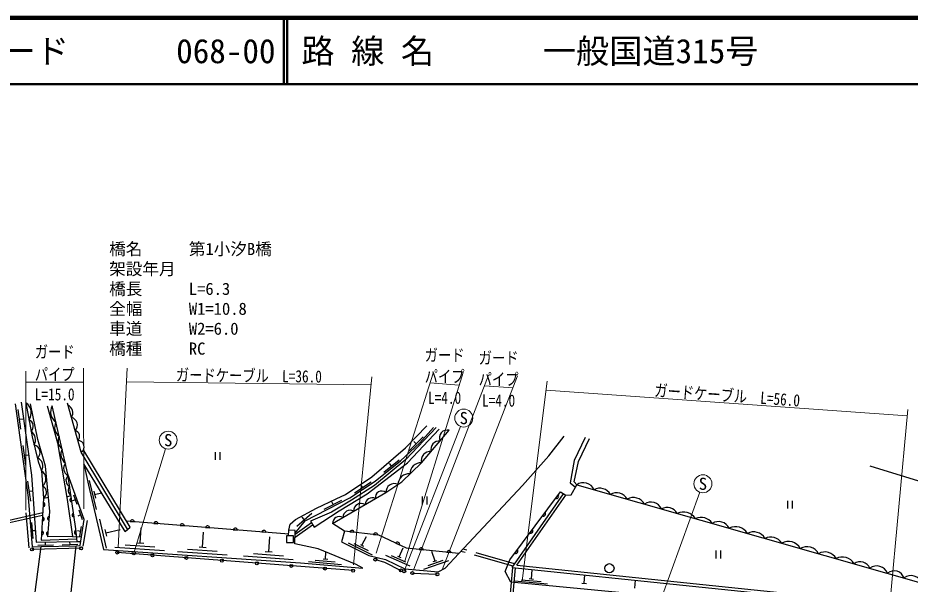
# Model space of a CAD drawing. Units: millimetres at full size, sheet at 1:1000; details may follow other scales. Extents: x 40000 to 680000, y 20000 to 380000.
# Drawn here: x 137675 to 272065, y 294736 to 380000 of the extents above; entities that cross this region are included whole.
import ezdxf
from ezdxf.enums import TextEntityAlignment as Align

# ---------------------------------------------------------------- set-up
doc = ezdxf.new("R2010")
doc.units = ezdxf.units.MM
doc.header["$LTSCALE"] = 1000
doc.linetypes.add('DASHED', pattern=[7.5, 6, -1.5])
for name, color, linetype, lineweight in [('M-BGD', 7, 'Continuous', 25), ('M-STR-HTXT', 7, 'Continuous', 13), ('M-STR-STR1', 1, 'Continuous', 25), ('M-STR-STRC', 7, 'Continuous', 25), ('M-TTL', 2, 'Continuous', 140), ('M-TTL-LINE', 7, 'Continuous', 50)]:
    doc.layers.add(name, color=color, linetype=linetype, lineweight=lineweight)
doc.layers.add('M-TTL-TXT', color=7, linetype='Continuous')
doc.styles.add('ＭＳ ゴシック', font='')
doc.styles.get('ＭＳ ゴシック').set_extended_font_data('MS Gothic')

msp = doc.modelspace()

# ---------------------------------------------------------------- linework, layer by layer
at = {"layer": 'M-BGD'}
for p, q in [((137676, 321046), (138088, 318074)), ((137882, 319560), (138476, 319642)), ((196601, 314793), (198722, 316915)), ((197662, 315854), (197322, 316193)), ((138428, 315622), (138840, 312650)), ((167394, 314628), (167394, 313454)), ((168094, 314628), (168094, 313454)), ((138634, 314136), (139228, 314218)), ((192784, 311592), (195120, 313475)), ((193952, 312534), (193651, 312907)), ((139146, 310221), (139558, 307249)), ((148429, 310337), (149469, 305959)), ((188363, 308475), (190871, 310121)), ((189617, 309298), (189354, 309700)), ((139352, 308735), (139887, 308809)), ((141550, 307702), (142291, 307815)), ((145053, 307880), (145676, 308105)), ((146590, 306736), (146087, 308149)), ((149120, 308728), (149362, 307707)), ((149241, 308218), (150284, 308465)), ((198557, 307910), (198557, 306736)), ((199257, 307910), (199257, 306736)), ((212107, 297261), (219873, 308357)), ((212825, 297589), (220212, 308144)), ((219043, 308174), (218670, 307672)), ((141514, 307024), (141480, 306400)), ((145819, 307100), (145731, 307720)), ((146338, 307443), (145886, 307282)), ((183830, 306018), (186495, 307397)), ((185162, 306707), (184942, 307134)), ((253611, 307302), (253611, 306128)), ((254311, 307302), (254311, 306128)), ((139369, 300193), (138908, 305488)), ((146142, 304830), (146054, 305450)), ((147154, 305151), (146702, 304990)), ((147405, 304444), (146902, 305858)), ((179669, 303467), (181942, 305425)), ((217068, 305513), (216695, 305010)), ((139724, 304000), (139916, 301608)), ((141398, 304855), (141364, 304230)), ((142392, 304348), (142440, 304972)), ((147488, 300454), (148144, 304314)), ((149959, 304544), (150999, 300166)), ((178477, 302271), (154067, 304216)), ((154598, 304173), (155222, 304124)), ((158154, 303890), (158778, 303840)), ((180806, 304446), (180492, 304810)), ((139820, 302804), (140239, 302837)), ((141284, 302733), (141250, 302108)), ((142215, 302044), (142263, 302668)), ((146481, 302236), (146415, 302859)), ((147142, 302680), (146667, 302750)), ((147033, 301938), (147251, 303422)), ((150795, 302970), (151038, 301948)), ((150917, 302459), (153106, 302979)), ((156102, 300946), (156256, 303191)), ((162120, 303574), (162744, 303524)), ((165504, 300304), (165657, 302548)), ((165960, 303268), (166584, 303219)), ((170114, 302937), (170738, 302888)), ((174407, 302595), (175031, 302546)), ((187677, 302611), (188299, 302541)), ((215151, 302929), (214778, 302426)), ((145534, 300706), (145524, 301126)), ((145917, 301897), (147267, 301876)), ((146592, 301178), (147162, 301165)), ((175452, 299624), (175606, 301869)), ((189507, 300584), (190176, 301927)), ((191258, 302213), (191880, 302144)), ((147189, 300134), (139822, 299971)), ((140665, 300582), (143064, 300644)), ((141865, 300613), (141854, 301033)), ((144335, 300676), (146734, 300737)), ((152300, 300304), (159782, 299792)), ((153827, 300650), (158317, 300344)), ((155579, 300982), (156626, 300910)), ((163228, 300008), (167718, 299701)), ((164980, 300339), (166027, 300268)), ((187449, 300938), (191030, 299155)), ((188299, 300850), (190448, 299780)), ((189257, 300709), (189758, 300459)), ((194594, 300915), (195160, 300648)), ((195105, 298845), (195711, 300218)), ((198129, 299958), (198752, 299896)), ((212895, 299889), (212522, 299386)), ((242811, 299792), (242811, 298618)), ((243511, 299792), (243511, 298618)), ((188172, 296767), (152644, 299486)), ((161701, 299661), (169184, 299150)), ((171650, 298982), (179132, 298471)), ((173177, 299328), (177666, 299022)), ((174929, 299660), (175976, 299588)), ((182475, 298352), (185464, 298093)), ((183646, 298552), (184344, 298492)), ((183995, 298522), (184085, 299560)), ((193033, 299104), (196693, 297489)), ((193886, 299055), (196082, 298086)), ((194849, 298958), (195361, 298732)), ((200505, 298219), (200004, 299633)), ((202269, 299549), (202892, 299487)), ((181453, 298140), (186434, 297708)), ((198820, 296985), (202590, 298322)), ((199474, 297536), (201736, 298337)), ((200241, 298126), (200769, 298313)), ((212107, 297261), (271435, 291130)), ((212825, 297589), (271476, 291528)), ((197095, 296402), (200849, 296221)), ((215013, 295534), (215141, 296878)), ((222963, 294870), (223082, 296127)), ((212473, 295232), (217451, 294760)), ((213494, 295407), (216481, 295123)), ((214665, 295567), (215362, 295501)), ((222614, 294903), (223311, 294837)), ((230575, 294149), (230688, 295341))]:
    msp.add_line(p, q, dxfattribs=at)
at = {"layer": 'M-BGD', "linetype": 'DASHED'}
for p, q in [((135896, 304281), (141433, 305522)), ((141410, 305083), (135957, 303886)), ((181901, 303983), (179425, 302209)), ((179421, 301820), (182077, 303680)), ((212495, 297815), (204701, 299993)), ((212252, 297468), (204393, 299664)), ((212164, 297255), (210954, 283271)), ((212562, 297214), (211352, 283229))]:
    msp.add_line(p, q, dxfattribs=at)
at = {"layer": 'M-BGD'}
for points in [[(137259, 321872), (139211, 307785), (139807, 300339), (141164, 300385)], [(138163, 322140), (139734, 311169), (140436, 301051), (146592, 301178), (146393, 303074), (145222, 311297)], [(138869, 322043), (139832, 316906), (140750, 313191), (141213, 311811), (141550, 307702), (141211, 301382), (146555, 301536)], [(145917, 301897), (142200, 301841), (142493, 305658), (141850, 312521), (140674, 316540), (139599, 321880)], [(142079, 321607), (143646, 315994), (145124, 307470), (145917, 301897)], [(146477, 300520), (147070, 300539), (147649, 304476), (145222, 311297), (142821, 321586)], [(154211, 302991), (147215, 314632), (145131, 321995)], [(178463, 302021), (178512, 302853), (178708, 303790), (179506, 304486), (182671, 306178), (185615, 307562), (187022, 308255), (190964, 310871), (196083, 315236), (199250, 318593)], [(179428, 302429), (180962, 304264), (187675, 307737), (191487, 310238), (195293, 313306), (198198, 316027), (200300, 318337)], [(200671, 318307), (196108, 313518), (191402, 309613), (187926, 307390), (184928, 305597), (181748, 304244), (182301, 303297), (186045, 305777), (190263, 308325), (196359, 313002), (201149, 318077)], [(186858, 302701), (185052, 303866), (193090, 308522), (195502, 310166), (198472, 312998), (202644, 317905)], [(204114, 299366), (196223, 300147), (192025, 302128), (186858, 302701), (186399, 301126), (190548, 299060), (193037, 298470), (195939, 297034), (200981, 296613), (202056, 297147), (204114, 299366), (213684, 309577), (217645, 314071), (219968, 317033)], [(223107, 316792), (221487, 313343), (220837, 310000), (221661, 309345)], [(221851, 309680), (221465, 310144), (222098, 313218), (223769, 316680)], [(153821, 302647), (154601, 303336), (147613, 314838), (147215, 314632)], [(153821, 302647), (147618, 312853), (148292, 309616), (150583, 299970), (180241, 297944), (189613, 297131), (188625, 297701), (182896, 300047), (179410, 300819), (179432, 302822), (178512, 302853)], [(289844, 303233), (289416, 304222), (288522, 305479), (285754, 306440), (266030, 312509)], [(272744, 288887), (278551, 288338), (278888, 291183), (275159, 291200), (272125, 290841), (269142, 289588), (211899, 295015), (211092, 296646), (211770, 298373), (219400, 308655), (220212, 308144), (221016, 308209), (221851, 309680), (277876, 293752), (275904, 291197)], [(191520, 298443), (192904, 298035), (195378, 296802)]]:
    msp.add_lwpolyline(points, dxfattribs=at)
msp.add_lwpolyline([(178159, 301019), (179175, 301019), (179175, 302021), (178159, 302021)], close=True, dxfattribs=at)
for centre, radius in [((139822, 299971), 225), ((147189, 300134), 225), ((152644, 299486), 225), ((157951, 299080), 225), ((163061, 298689), 225), ((168409, 298280), 225), ((191520, 298443), 225), ((173679, 297876), 225), ((178842, 297481), 225), ((183948, 297090), 225), ((195378, 296802), 225), ((226762, 297123), 700), ((188172, 296767), 225), ((197095, 296402), 225), ((200849, 296221), 225)]:
    msp.add_circle(centre, radius, dxfattribs=at)
for centre, radius, start, end in [((137919, 320536), 1782, 323.45386, 57.7795), ((144611, 320688), 2003, 153.3547, 232.91433), ((144736, 320544), 1223, 325.1606, 66.44013), ((138958, 318503), 1048, 313.25227, 67.9811), ((144823, 318330), 1610, 151.83781, 234.43124), ((145467, 318699), 1178, 314.93543, 76.66532), ((138776, 316463), 1562, 330.27513, 54.8555), ((146057, 316983), 915, 316.95593, 74.64481), ((202339, 316763), 1182, 75.06272, 204.20809), ((145339, 316329), 1609, 154.51783, 231.75125), ((146731, 315427), 931, 301.31398, 90.28672), ((201141, 315037), 1247, 84.47982, 194.79098), ((139903, 314594), 1118, 309.63427, 78.13141), ((145839, 314303), 1680, 153.01841, 233.25064), ((199797, 313353), 1372, 84.26362, 195.00718), ((140198, 312549), 1255, 323.96439, 70.52901), ((140433, 310581), 1456, 311.77403, 57.61289), ((145790, 312187), 1227, 141.12596, 244.01721), ((198385, 311327), 1673, 87.02418, 180.22538), ((145910, 310343), 991, 131.59764, 244.60524), ((196541, 309711), 1619, 83.93295, 177.82303), ((140976, 308557), 1030, 303.86712, 65.51979), ((146080, 308847), 845, 134.70301, 241.49986), ((194415, 308548), 1325, 67.43568, 181.15989), ((222861, 308314), 1699, 21.76752, 126.49258), ((225330, 307376), 1803, 28.6517, 119.6084), ((192474, 307777), 967, 50.4108, 189.74032), ((218813, 307955), 318, 243.3125, 43.53023), ((227854, 306722), 1786, 26.46935, 121.79076), ((230398, 305897), 1877, 28.0329, 120.2272), ((141443, 306715), 318, 276.82266, 77.04039), ((145829, 307417), 318, 107.99257, 268.2103), ((189376, 305783), 1116, 57.21587, 182.93524), ((191021, 306700), 1041, 61.26731, 178.88382), ((233034, 305368), 1718, 23.50401, 124.75608), ((146152, 305148), 318, 107.99257, 268.2103), ((187731, 304767), 1096, 61.03761, 179.11351), ((216838, 305294), 318, 243.3125, 43.53023), ((235476, 304595), 1696, 27.5103, 120.7498), ((237925, 303474), 2125, 31.89136, 116.36874), ((141326, 304545), 318, 276.82266, 77.04039), ((142470, 304655), 318, 95.49827, 255.716), ((154906, 304094), 318, 5.33602, 165.55376), ((158462, 303811), 318, 5.33602, 165.55376), ((162428, 303495), 318, 5.33602, 165.55376), ((186123, 303842), 1072, 61.44675, 178.70437), ((240570, 302742), 2036, 33.89397, 114.36613), ((243218, 302367), 1789, 25.87682, 122.38329), ((141213, 302424), 318, 276.82266, 77.04039), ((142294, 302352), 318, 95.49827, 255.716), ((146502, 302553), 318, 105.9083, 266.12603), ((166268, 303189), 318, 5.33602, 165.55376), ((170421, 302858), 318, 5.33602, 165.55376), ((174715, 302516), 318, 5.33602, 165.55376), ((187982, 302522), 318, 3.55801, 163.77574), ((191563, 302124), 318, 3.55801, 163.77574), ((214920, 302710), 318, 243.3125, 43.53023), ((245784, 301316), 2066, 30.70918, 117.55091), ((248491, 300623), 1981, 30.22489, 118.03521), ((194854, 300732), 318, 344.62215, 144.83988), ((251077, 299905), 1925, 31.24285, 117.01725), ((253727, 299126), 2041, 28.80529, 119.45481), ((198435, 299873), 318, 4.24376, 164.46149), ((202575, 299464), 318, 4.24376, 164.46149), ((212664, 299670), 318, 243.3125, 43.53023), ((256508, 298340), 2029, 28.93908, 119.32102), ((259241, 297699), 1884, 27.73243, 120.52767), ((261881, 296842), 1987, 28.99703, 119.26308), ((264539, 296509), 1590, 22.88334, 125.37676), ((267045, 295745), 1730, 21.28066, 126.97943), ((269657, 295146), 1583, 19.09832, 129.16179), ((272202, 294278), 1739, 21.11566, 127.14443)]:
    msp.add_arc(centre, radius, start, end, dxfattribs=at)
at = {"layer": 'M-STR-HTXT'}
for p, q in [((138884, 305872), (138865, 326807)), ((147582, 327241), (147635, 306056)), ((152798, 300243), (154156, 327248)), ((204741, 326590), (195961, 298216)), ((190987, 325973), (188205, 297622)), ((191639, 299382), (200214, 326505)), ((197305, 296977), (208549, 326192)), ((212940, 326093), (201564, 296910)), ((213622, 295230), (217413, 325282)), ((147587, 325161), (138866, 325153)), ((190868, 324762), (154052, 325178)), ((199746, 325026), (204153, 324691)), ((207936, 324598), (212230, 324272)), ((271603, 320074), (217247, 323962)), ((268847, 290003), (271692, 321042)), ((195853, 296708), (204347, 318484)), ((155144, 299425), (159926, 315125)), ((234573, 292543), (240392, 308579))]:
    msp.add_line(p, q, dxfattribs=at)
for centre in [(204837, 319742), (160319, 316417), (240852, 309848)]:
    msp.add_circle(centre, 1350, dxfattribs=at)
at = {"layer": 'M-STR-STR1'}
for p, q in [((139585, 288293), (141164, 300385)), ((141164, 300385), (146477, 300520)), ((145143, 288326), (146477, 300520))]:
    msp.add_line(p, q, dxfattribs=at)
at = {"layer": 'M-STR-STRC'}
for centre in [(155144, 299425), (195853, 296708)]:
    msp.add_circle(centre, 250, dxfattribs=at)
at = {"layer": 'M-TTL'}
msp.add_line((680000, 380000), (40000, 380000), dxfattribs=at)
at = {"layer": 'M-TTL-LINE'}
for p, q in [((177750, 380000), (177750, 370000)), ((178250, 380000), (178250, 370000)), ((40000, 370000), (680000, 370000))]:
    msp.add_line(p, q, dxfattribs=at)

# ---------------------------------------------------------------- texts
at = {"layer": 'M-STR-HTXT', "style": 'ＭＳ ゴシック'}
for s, p in [('橋名', (151427, 343737)), ('第1小汐B橋', (163427, 343737)), ('架設年月', (151427, 340737)), ('橋長', (151427, 337737)), ('L=6.3', (163427, 337737)), ('全幅', (151427, 334737)), ('W1=10.8', (163427, 334737)), ('車道', (151427, 331737)), ('W2=6.0', (163427, 331737)), ('橋種', (151427, 328737)), ('RC', (163427, 328737))]:
    msp.add_text(s, height=1833, dxfattribs=at).set_placement(p, align=Align.BOTTOM_LEFT)
at = {"layer": 'M-STR-HTXT', "style": 'ＭＳ ゴシック', "width": 0.8}
for s, p in [('ガード', (143226, 328247)), ('ガード', (201950, 327756)), ('ガード', (210083, 327333)), ('パイプ', (143226, 324845)), ('パイプ', (201950, 324546)), ('パイプ', (210083, 324123)), ('L=15.0', (143226, 321853)), ('L=4.0', (201950, 321334)), ('L=4.0', (210083, 320911))]:
    msp.add_text(s, height=1833, dxfattribs=at).set_placement(p, align=Align.BOTTOM_CENTER)
for s, rotation, p in [('ガードケーブル\u3000L=36.0', 359.354, (172456, 324658)), ('ガードケーブル\u3000L=56.0', 355.909, (244403, 321706))]:
    msp.add_text(s, height=1833, rotation=rotation, dxfattribs=at).set_placement(p, align=Align.BOTTOM_CENTER)
at = {"layer": 'M-STR-HTXT', "style": 'ＭＳ ゴシック'}
for p in [(204837, 319742), (160319, 316417), (240852, 309848)]:
    msp.add_text('S', height=1833, dxfattribs=at).set_placement(p, align=Align.MIDDLE_CENTER)
at = {"layer": 'M-TTL-TXT', "style": 'ＭＳ ゴシック'}
for s, p in [('図面コード', (120380, 375000)), ('068-00', (161521, 375000)), ('路 線 名', (180380, 375000)), ('一般国道315号', (216734, 375000))]:
    msp.add_text(s, height=3666, dxfattribs=at).set_placement(p, align=Align.MIDDLE_LEFT)

doc.saveas('drawing.dxf')
